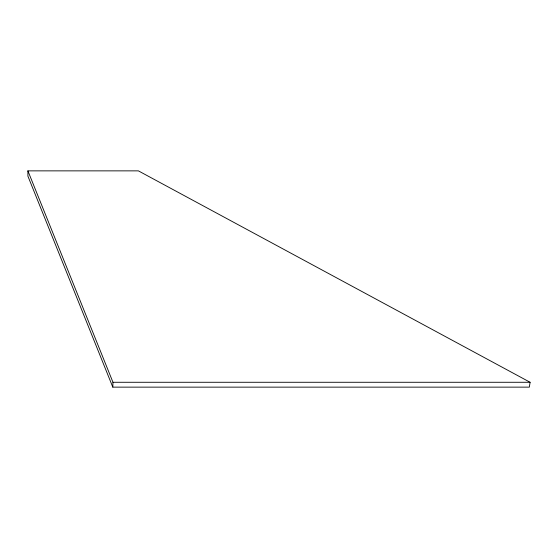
<?xml version="1.0" encoding="UTF-8"?>
<svg xmlns="http://www.w3.org/2000/svg" width="558" height="558" viewBox="0 0 558 558"><rect width="100%" height="100%" fill="white"/><g stroke="black" fill="none" stroke-linecap="round" stroke-linejoin="round"><path stroke-width="0.84" d="M112.8 387.133L112.967 382.279L27.9 170.867L138.391 170.867L530.1 382.279L529.326 387.133L112.8 387.133L27.9 176.133L27.9 170.867M112.967 382.279L530.1 382.279"/></g></svg>
